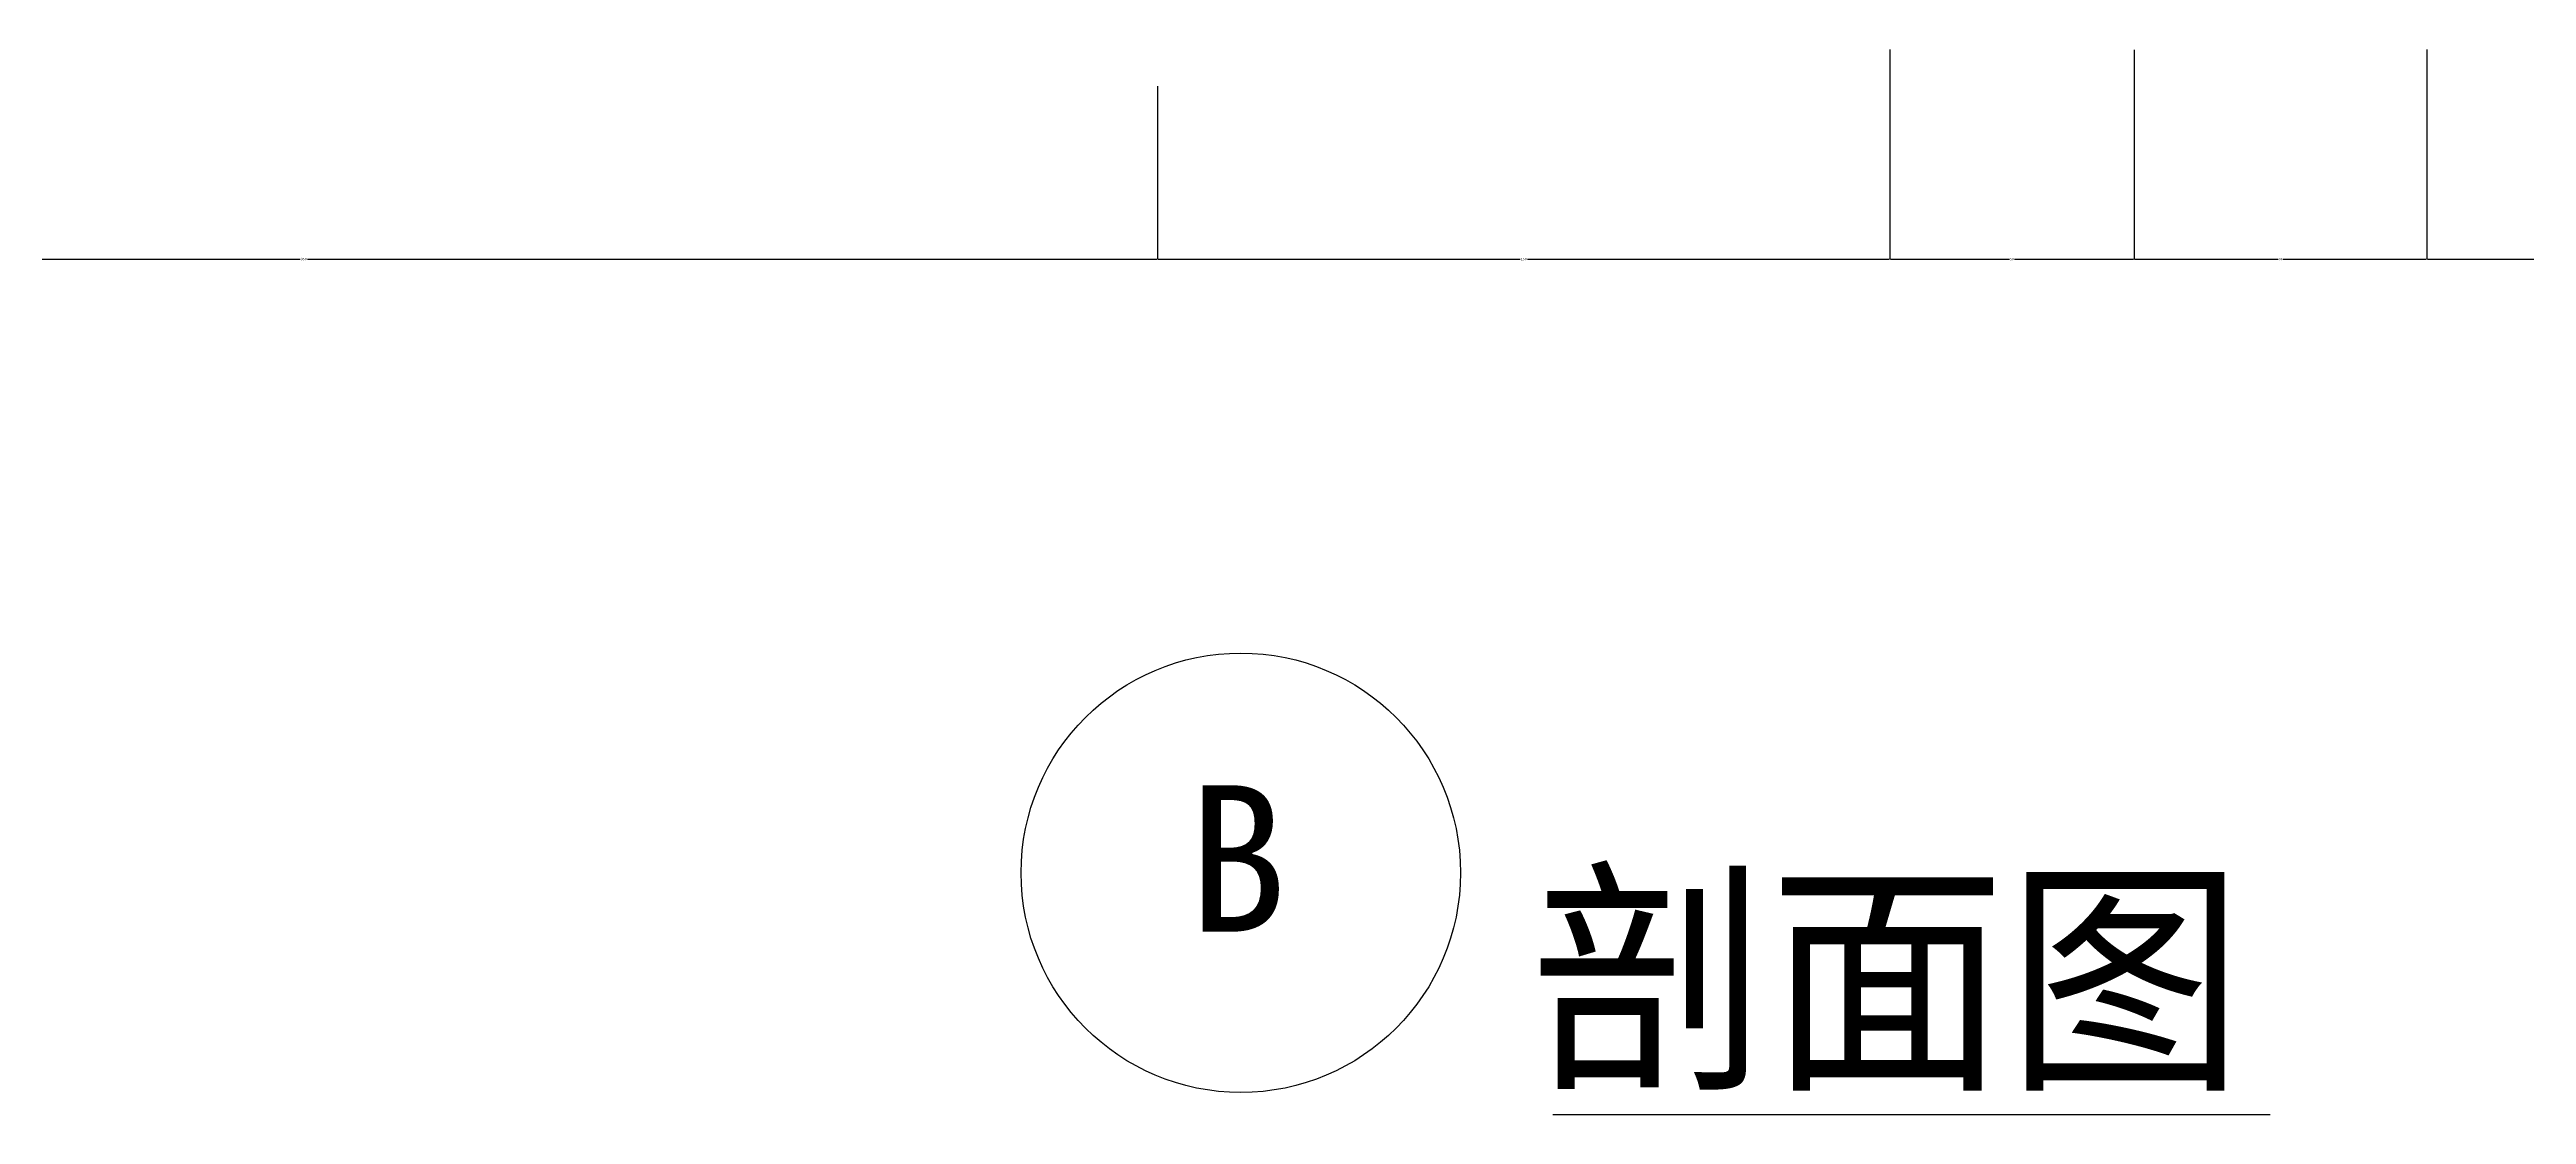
# Model space of a CAD drawing. Header units: metres. Extents: x 247 to 5330, y 146 to 7075.
# Drawn here: x 1460 to 2475, y 146 to 582 of the extents above; entities that cross this region are included whole.
import ezdxf

# ---------------------------------------------------------------- set-up
doc = ezdxf.new("R2010")
doc.units = ezdxf.units.M
doc.layers.add('DIM', color=3, linetype='Continuous')
doc.layers.add('TEXT', color=3, linetype='Continuous')
doc.dimstyles.get("Standard").update_dxf_attribs({"dimtxt": 2.5, "dimasz": 2.5, "dimexe": 1.25, "dimexo": 0.625, "dimtad": 1, "dimcen": 2.5, "dimazin": 3, "dimtfac": 1, "dimtmove": 0, "dimatfit": 3})

# ---------------------------------------------------------------- blocks, each defined once
blk = doc.blocks.new('*D14')
for p, q in [((1214.54, 567.32), (1214.54, 496.51)), ((1914.2, 567.32), (1914.2, 496.51)), ((1214.79, 496.51), (1562.87, 496.51)), ((1565.87, 496.51), (1913.95, 496.51))]:
    blk.add_line(p, q)
at = {"layer": 'Defpoints'}
for p in [(1214.54, 567.32), (1914.2, 567.32), (1214.54, 496.51)]:
    blk.add_point(p, dxfattribs=at)
at = {"layer": 'DIM', "insert": (1564.37, 496.51), "char_height": 1, "attachment_point": 5}
blk.add_mtext('350', dxfattribs=at)
blk = doc.blocks.new('*D31')
for p, q in [((2434.2, 582.32), (2434.2, 496.51)), ((2634.2, 582.32), (2634.2, 496.51)), ((2434.45, 496.51), (2532.7, 496.51)), ((2535.7, 496.51), (2633.95, 496.51))]:
    blk.add_line(p, q)
at = {"layer": 'Defpoints'}
for p in [(2434.2, 582.32), (2634.2, 582.32), (2434.2, 496.51)]:
    blk.add_point(p, dxfattribs=at)
at = {"layer": 'DIM', "insert": (2534.2, 496.51), "char_height": 1, "attachment_point": 5}
blk.add_mtext('100', dxfattribs=at)
blk = doc.blocks.new('*D32')
for p, q in [((2214.2, 582.32), (2214.2, 496.51)), ((1914.2, 567.32), (1914.2, 496.51)), ((1914.45, 496.51), (2062.7, 496.51)), ((2065.7, 496.51), (2213.95, 496.51))]:
    blk.add_line(p, q)
at = {"layer": 'Defpoints'}
for p in [(2214.2, 582.32), (1914.2, 567.32), (1914.2, 496.51)]:
    blk.add_point(p, dxfattribs=at)
at = {"layer": 'DIM', "insert": (2064.2, 496.51), "char_height": 1, "attachment_point": 5}
blk.add_mtext('150', dxfattribs=at)
blk = doc.blocks.new('*D33')
for p, q in [((2214.2, 582.32), (2214.2, 496.51)), ((2314.2, 582.14), (2314.2, 496.51)), ((2214.45, 496.51), (2263.2, 496.51)), ((2265.2, 496.51), (2313.95, 496.51))]:
    blk.add_line(p, q)
at = {"layer": 'Defpoints'}
for p in [(2214.2, 582.32), (2314.2, 582.14), (2214.2, 496.51)]:
    blk.add_point(p, dxfattribs=at)
at = {"layer": 'DIM', "insert": (2264.2, 496.51), "char_height": 1, "attachment_point": 5}
blk.add_mtext('50', dxfattribs=at)
blk = doc.blocks.new('*D34')
for p, q in [((2314.2, 582.14), (2314.2, 496.51)), ((2434.2, 582.32), (2434.2, 496.51)), ((2314.45, 496.51), (2373.2, 496.51)), ((2375.2, 496.51), (2433.95, 496.51))]:
    blk.add_line(p, q)
at = {"layer": 'Defpoints'}
for p in [(2314.2, 582.14), (2434.2, 582.32), (2314.2, 496.51)]:
    blk.add_point(p, dxfattribs=at)
at = {"layer": 'DIM', "insert": (2374.2, 496.51), "char_height": 1, "attachment_point": 5}
blk.add_mtext('60', dxfattribs=at)

msp = doc.modelspace()

# ---------------------------------------------------------------- linework, layer by layer
at = {"layer": 'TEXT'}
msp.add_line((2076.05, 146.09), (2369.93, 146.09), dxfattribs=at)
msp.add_circle((1948.27, 245.09), 90, dxfattribs=at)

# ---------------------------------------------------------------- texts
for s, height, p in [('B', 60, (1926.33, 220.96)), ('剖面图', 75, (2066.86, 164.02))]:
    msp.add_text(s, height=height, dxfattribs=at).set_placement(p)

# ---------------------------------------------------------------- dimensions: what is measured, and where the dimension line sits
at = {"layer": 'DIM'}
for base, p1, p2, text, picture, middle in [((1914.2, 496.51), (1914.2, 567.32), (2214.2, 582.32), '150', '*D32', (2064.2, 496.51)), ((2214.2, 496.51), (2214.2, 582.32), (2314.2, 582.14), '50', '*D33', (2264.2, 496.51)), ((2314.2, 496.51), (2314.2, 582.14), (2434.2, 582.32), '60', '*D34', (2374.2, 496.51)), ((2434.2, 496.51), (2434.2, 582.32), (2634.2, 582.32), '100', '*D31', (2534.2, 496.51)), ((1214.54, 496.51), (1214.54, 567.32), (1914.2, 567.32), '350', '*D14', (1564.37, 496.51))]:
    dim = msp.add_linear_dim(base=base, p1=p1, p2=p2, text=text, dimstyle='Standard', dxfattribs=at)
    dim.commit()
    dim.dimension.update_dxf_attribs({"geometry": picture, "text_midpoint": middle})

doc.saveas('drawing.dxf')
